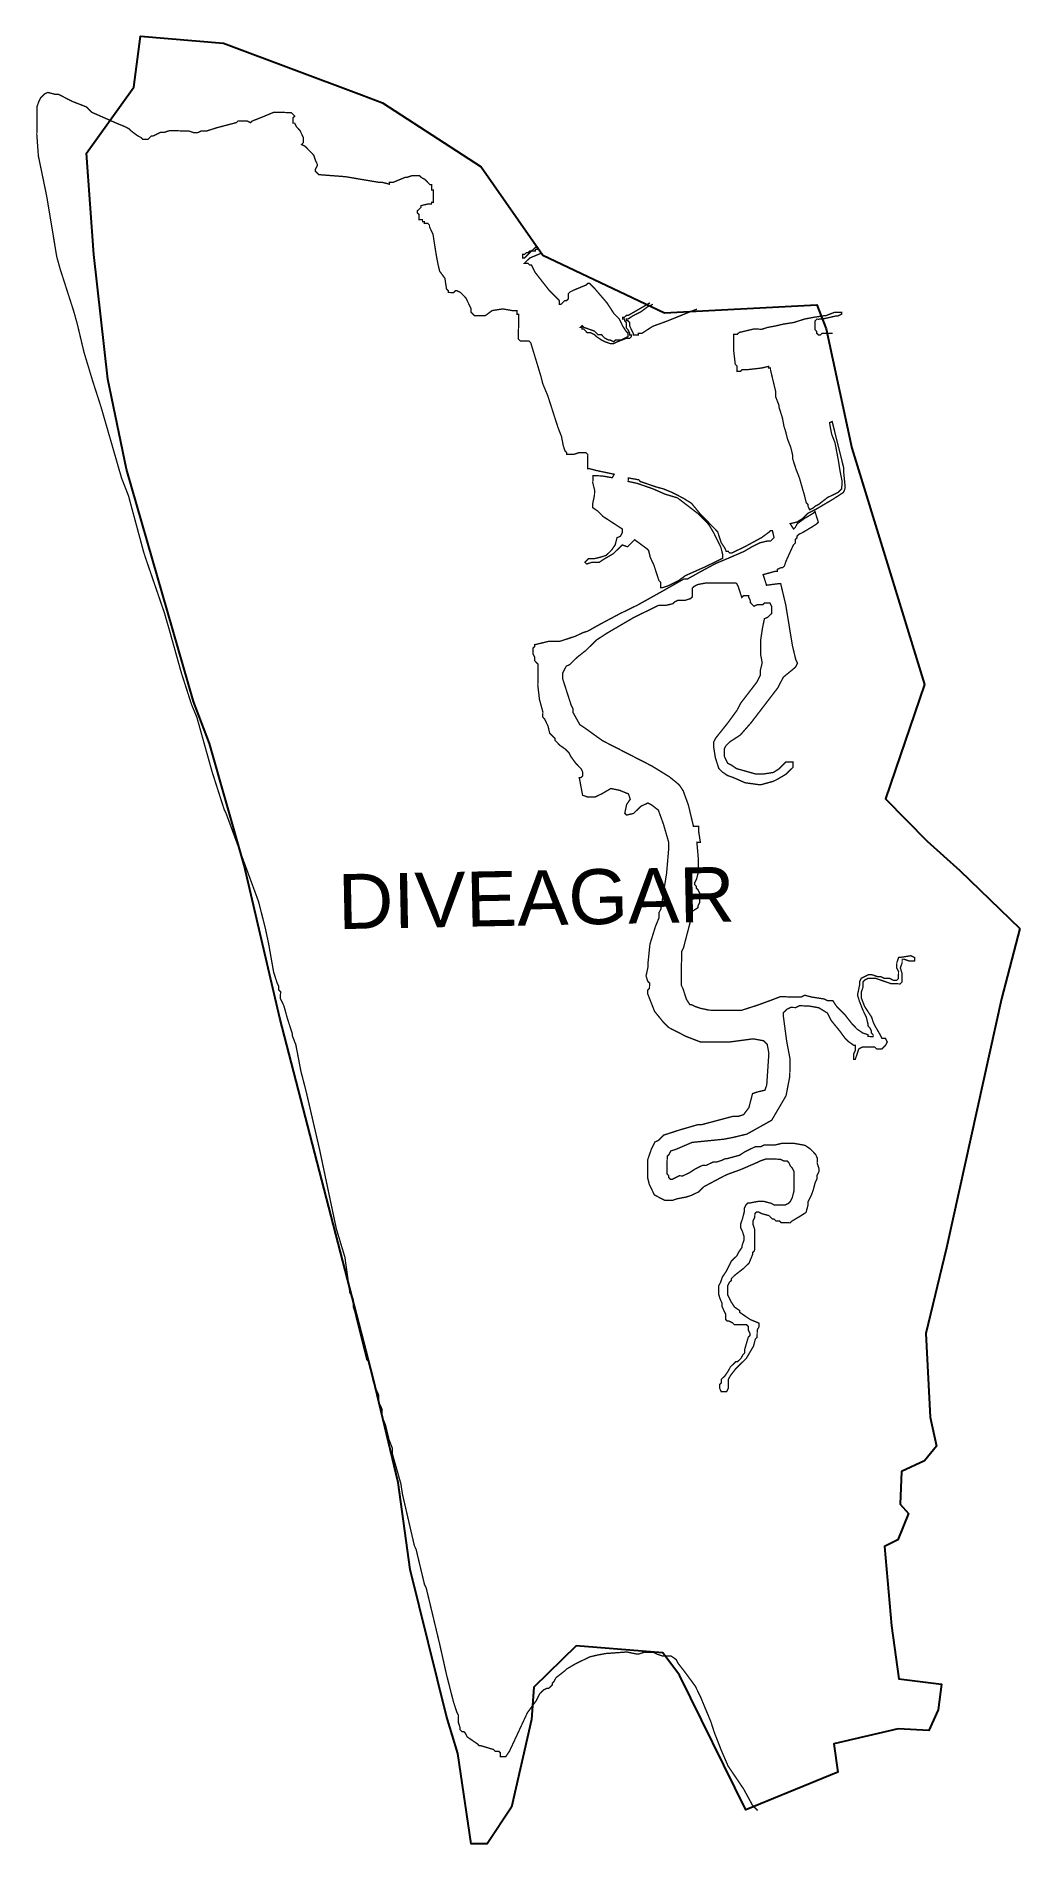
# Model space of a CAD drawing. Header units: metres. Extents: x 286244 to 288477, y 2008822 to 2012924.
import ezdxf

# ---------------------------------------------------------------- set-up
doc = ezdxf.new("R2010")
doc.units = ezdxf.units.M
for name, color, linetype in [('HIGH TIDE LINE', 6, 'Continuous'), ('village', 3, 'Continuous'), ('VILLAGE NAME', 250, 'Continuous')]:
    doc.layers.add(name, color=color, linetype=linetype)
doc.styles.get("Standard").update_dxf_attribs({"font": 'calibri.ttf'})

msp = doc.modelspace()

# ---------------------------------------------------------------- linework, layer by layer
at = {"layer": 'HIGH TIDE LINE', "lineweight": 0}
for points in [[(287881.6, 2008898.2, 3, 3, 0), (287869.7, 2008910.3, 3, 3, 0), (287850, 2008946.6, 3, 3, 0), (287814.5, 2008999, 3, 3, 0), (287798.9, 2009035.2, 3, 3, 0), (287783.2, 2009075.4, 3, 3, 0), (287775.5, 2009099.5, 3, 3, 0), (287763.7, 2009127.7, 3, 3, 0), (287752, 2009155.9, 3, 3, 0), (287740.2, 2009180, 3, 3, 0), (287716.5, 2009212.3, 3, 3, 0), (287700.7, 2009232.5, 3, 3, 0), (287696.8, 2009240.6, 3, 3, 0), (287684.9, 2009248.7, 3, 3, 0), (287676.9, 2009248.8, 3, 3, 0), (287664.8, 2009248.9, 3, 3, 0), (287652.9, 2009253, 3, 3, 0), (287644.9, 2009257.1, 3, 3, 0), (287632.9, 2009257.2, 3, 3, 0), (287624.9, 2009257.3, 3, 3, 0), (287612.8, 2009253.4, 3, 3, 0), (287604.8, 2009253.5, 3, 3, 0), (287584.8, 2009257.7, 3, 3, 0), (287536.7, 2009254.2, 3, 3, 0), (287516.6, 2009250.4, 3, 3, 0), (287500.6, 2009246.6, 3, 3, 0), (287468.4, 2009230.9, 3, 3, 0), (287448.2, 2009219.1, 3, 3, 0), (287444.2, 2009215.1, 3, 3, 0), (287424, 2009199.3, 3, 3, 0), (287419.9, 2009191.3, 3, 3, 0), (287415.9, 2009187.3, 3, 3, 0), (287415.8, 2009183.3, 3, 3, 0), (287407.7, 2009175.4, 3, 3, 0), (287403.7, 2009175.4, 3, 3, 0), (287395.7, 2009171.5, 3, 3, 0), (287387.6, 2009163.6, 3, 3, 0), (287379.4, 2009147.6, 3, 3, 0), (287359.1, 2009119.8, 3, 3, 0), (287318.2, 2009032.1, 3, 3, 0), (287310, 2009020.1, 3, 3, 0), (287306, 2009020.2, 3, 3, 0), (287302, 2009020.2, 3, 3, 0), (287298, 2009020.3, 3, 3, 0), (287298, 2009024.3, 3, 3, 0), (287298.1, 2009028.3, 3, 3, 0), (287294.1, 2009032.3, 3, 3, 0), (287290.1, 2009032.4, 3, 3, 0), (287286.1, 2009032.4, 3, 3, 0), (287282.1, 2009036.5, 3, 3, 0), (287254.2, 2009044.8, 3, 3, 0), (287250.2, 2009044.8, 3, 3, 0), (287246.2, 2009048.8, 3, 3, 0), (287234.3, 2009057, 3, 3, 0), (287222.4, 2009065.1, 3, 3, 0), (287218.4, 2009073.2, 3, 3, 0), (287214.5, 2009077.2, 3, 3, 0), (287210.5, 2009077.2, 3, 3, 0), (287206.5, 2009081.3, 3, 3, 0), (287206.5, 2009085.3, 3, 3, 0), (287202.7, 2009097.4, 3, 3, 0), (287202.8, 2009113.4, 3, 3, 0), (287198.9, 2009121.4, 3, 3, 0), (287191.1, 2009145.5, 3, 3, 0), (287175.7, 2009205.8, 3, 3, 0), (287160.4, 2009274.1, 3, 3, 0), (287141.2, 2009354.4, 3, 3, 0), (287129.6, 2009402.6, 3, 3, 0), (287125.7, 2009410.6, 3, 3, 0), (287106.5, 2009490.9, 3, 3, 0), (287102.6, 2009499, 3, 3, 0), (287075.7, 2009615.5, 3, 3, 0), (287072, 2009639.5, 3, 3, 0), (287052.6, 2009707.8, 3, 3, 0), (287052.8, 2009719.8, 3, 3, 0), (287045, 2009740, 3, 3, 0), (287037.3, 2009772.1, 3, 3, 0), (287029.5, 2009792.2, 3, 3, 0), (287029.6, 2009808.2, 3, 3, 0), (287021.8, 2009824.3, 3, 3, 0), (287021.9, 2009840.3, 3, 3, 0), (287018, 2009848.4, 3, 3, 0), (287010.2, 2009868.5, 3, 3, 0), (287006.4, 2009884.6, 3, 3, 0), (286998.7, 2009916.7, 3, 3, 0), (286994.7, 2009920.7, 3, 3, 0), (286971.6, 2010013.1, 3, 3, 0), (286967.8, 2010029.2, 3, 3, 0), (286963.9, 2010041.2, 3, 3, 0), (286964.1, 2010057.3, 3, 3, 0), (286956.2, 2010073.4, 3, 3, 0), (286945, 2010153.6, 3, 3, 0), (286925.6, 2010217.9, 3, 3, 0), (286910.3, 2010290.2, 3, 3, 0), (286887.4, 2010398.6, 3, 3, 0), (286856.7, 2010531.1, 3, 3, 0), (286845.2, 2010575.3, 3, 3, 0), (286833.7, 2010635.5, 3, 3, 0), (286825.9, 2010655.6, 3, 3, 0), (286826, 2010659.6, 3, 3, 0), (286822.1, 2010671.7, 3, 3, 0), (286814.3, 2010695.8, 3, 3, 0), (286806.6, 2010723.9, 3, 3, 0), (286798.8, 2010740, 3, 3, 0), (286798.8, 2010744, 3, 3, 0), (286798.8, 2010748, 3, 3, 0), (286798.9, 2010752, 3, 3, 0), (286798.9, 2010756, 3, 3, 0), (286795, 2010760.1, 3, 3, 0), (286795, 2010768.1, 3, 3, 0), (286791.1, 2010776.1, 3, 3, 0), (286787.2, 2010788.2, 3, 3, 0), (286783.3, 2010800.3, 3, 3, 0), (286772, 2010864.5, 3, 3, 0), (286764.3, 2010900.6, 3, 3, 0), (286748.9, 2010960.9, 3, 3, 0), (286674.9, 2011161.9, 3, 3, 0), (286670.9, 2011170, 3, 3, 0), (286643.8, 2011254.4, 3, 3, 0), (286609, 2011378.9, 3, 3, 0), (286597.2, 2011407.1, 3, 3, 0), (286573.9, 2011479.4, 3, 3, 0), (286546.9, 2011575.9, 3, 3, 0), (286535.3, 2011616, 3, 3, 0), (286492.5, 2011740.7, 3, 3, 0), (286488.6, 2011752.7, 3, 3, 0), (286453.9, 2011881.3, 3, 3, 0), (286438.2, 2011921.5, 3, 3, 0), (286415, 2012001.9, 3, 3, 0), (286391.8, 2012082.2, 3, 3, 0), (286372.4, 2012142.5, 3, 3, 0), (286353, 2012206.8, 3, 3, 0), (286337.7, 2012271.1, 3, 3, 0), (286329.9, 2012299.2, 3, 3, 0), (286298.9, 2012395.7, 3, 3, 0), (286291.1, 2012423.8, 3, 3, 0), (286268.5, 2012560.2, 3, 3, 0), (286249.4, 2012652.6, 3, 3, 0), (286245.9, 2012700.7, 3, 3, 0), (286246.3, 2012744.7, 3, 3, 0), (286246.5, 2012764.8, 3, 3, 0), (286250.7, 2012776.7, 3, 3, 0), (286254.8, 2012784.7, 3, 3, 0), (286262.8, 2012792.6, 3, 3, 0), (286270.9, 2012796.6, 3, 3, 0), (286286.9, 2012792.4, 3, 3, 0), (286294.9, 2012792.3, 3, 3, 0), (286307.6, 2012785.8, 3, 3, 0), (286326.8, 2012776, 3, 3, 0), (286358.7, 2012763.6, 3, 3, 0), (286362.6, 2012759.6, 3, 3, 0), (286366.6, 2012755.5, 3, 3, 0), (286370.6, 2012751.5, 3, 3, 0), (286398.5, 2012739.2, 3, 3, 0), (286426.4, 2012726.9, 3, 3, 0), (286446.3, 2012718.7, 3, 3, 0), (286454.3, 2012714.6, 3, 3, 0), (286458.3, 2012710.5, 3, 3, 0), (286474.2, 2012698.4, 3, 3, 0), (286482.2, 2012694.3, 3, 3, 0), (286486.1, 2012690.2, 3, 3, 0), (286490.1, 2012690.2, 3, 3, 0), (286498.1, 2012690.1, 3, 3, 0), (286506.2, 2012698, 3, 3, 0), (286510.2, 2012698, 3, 3, 0), (286518.3, 2012701.9, 3, 3, 0), (286526.3, 2012705.8, 3, 3, 0), (286534.3, 2012705.8, 3, 3, 0), (286546.4, 2012709.6, 3, 3, 0), (286570.4, 2012709.4, 3, 3, 0), (286582.4, 2012709.3, 3, 3, 0), (286590.5, 2012709.2, 3, 3, 0), (286602.4, 2012705.1, 3, 3, 0), (286606.4, 2012705, 3, 3, 0), (286610.4, 2012705, 3, 3, 0), (286618.5, 2012708.9, 3, 3, 0), (286622.5, 2012708.9, 3, 3, 0), (286630.5, 2012708.8, 3, 3, 0), (286654.6, 2012716.5, 3, 3, 0), (286698.8, 2012728.1, 3, 3, 0), (286702.8, 2012732.1, 3, 3, 0), (286710.9, 2012732, 3, 3, 0), (286714.9, 2012732, 3, 3, 0), (286722.9, 2012731.9, 3, 3, 0), (286730.8, 2012727.8, 3, 3, 0), (286734.9, 2012731.8, 3, 3, 0), (286755, 2012739.6, 3, 3, 0), (286783.1, 2012751.3, 3, 3, 0), (286787.2, 2012751.3, 3, 3, 0), (286795.2, 2012751.2, 3, 3, 0), (286811.2, 2012751, 3, 3, 0), (286823.2, 2012750.9, 3, 3, 0), (286827.2, 2012746.8, 3, 3, 0), (286831.1, 2012742.8, 3, 3, 0), (286827.1, 2012738.8, 3, 3, 0), (286827, 2012734.8, 3, 3, 0), (286827, 2012726.8, 3, 3, 0), (286831, 2012726.8, 3, 3, 0), (286834.9, 2012718.7, 3, 3, 0), (286842.8, 2012710.6, 3, 3, 0), (286846.7, 2012702.6, 3, 3, 0), (286850.7, 2012694.5, 3, 3, 0), (286850.6, 2012690.5, 3, 3, 0), (286850.6, 2012686.5, 3, 3, 0), (286850.5, 2012682.5, 3, 3, 0), (286846.5, 2012678.5, 3, 3, 0), (286854.5, 2012674.5, 3, 3, 0), (286870.3, 2012658.3, 3, 3, 0), (286874.3, 2012654.2, 3, 3, 0), (286878.2, 2012642.2, 3, 3, 0), (286882.1, 2012634.1, 3, 3, 0), (286882.1, 2012630.1, 3, 3, 0), (286878, 2012622.1, 3, 3, 0), (286877.9, 2012618.1, 3, 3, 0), (286881.9, 2012614.1, 3, 3, 0), (286885.9, 2012610, 3, 3, 0), (286945.9, 2012605.4, 3, 3, 0), (287021.9, 2012592.6, 3, 3, 0), (287029.9, 2012592.5, 3, 3, 0), (287045.9, 2012588.4, 3, 3, 0), (287045.9, 2012592.4, 3, 3, 0), (287049.9, 2012592.3, 3, 3, 0), (287053.9, 2012592.3, 3, 3, 0), (287082.1, 2012604, 3, 3, 0), (287086.1, 2012604, 3, 3, 0), (287098.1, 2012607.9, 3, 3, 0), (287102.1, 2012607.8, 3, 3, 0), (287106.1, 2012607.8, 3, 3, 0), (287114.2, 2012607.7, 3, 3, 0), (287118.1, 2012603.7, 3, 3, 0), (287126.1, 2012599.6, 3, 3, 0), (287130.1, 2012595.5, 3, 3, 0), (287134, 2012591.5, 3, 3, 0), (287138, 2012587.4, 3, 3, 0), (287142, 2012587.4, 3, 3, 0), (287141.9, 2012579.4, 3, 3, 0), (287141.9, 2012575.4, 3, 3, 0), (287145.9, 2012575.3, 3, 3, 0), (287145.8, 2012571.3, 3, 3, 0), (287145.7, 2012559.3, 3, 3, 0), (287145.6, 2012551.3, 3, 3, 0), (287145.6, 2012547.3, 3, 3, 0), (287141.6, 2012547.3, 3, 3, 0), (287141.5, 2012543.3, 3, 3, 0), (287137.5, 2012543.4, 3, 3, 0), (287133.5, 2012543.4, 3, 3, 0), (287117.5, 2012539.6, 3, 3, 0), (287117.4, 2012535.6, 3, 3, 0), (287113.4, 2012531.6, 3, 3, 0), (287109.3, 2012527.6, 3, 3, 0), (287109.3, 2012523.6, 3, 3, 0), (287113.3, 2012519.6, 3, 3, 0), (287113.2, 2012515.6, 3, 3, 0), (287113.1, 2012507.6, 3, 3, 0), (287117.1, 2012507.5, 3, 3, 0), (287121.1, 2012507.5, 3, 3, 0), (287121.1, 2012503.5, 3, 3, 0), (287125.1, 2012503.4, 3, 3, 0), (287125.1, 2012499.4, 3, 3, 0), (287133.1, 2012499.4, 3, 3, 0), (287137, 2012495.3, 3, 3, 0), (287137, 2012491.3, 3, 3, 0), (287140.9, 2012483.3, 3, 3, 0), (287144.9, 2012475.2, 3, 3, 0), (287148.6, 2012451.1, 3, 3, 0), (287152.4, 2012427, 3, 3, 0), (287156.2, 2012407, 3, 3, 0), (287160, 2012390.9, 3, 3, 0), (287171.9, 2012374.8, 3, 3, 0), (287175.6, 2012350.7, 3, 3, 0), (287179.6, 2012346.6, 3, 3, 0), (287179.6, 2012342.6, 3, 3, 0), (287191.6, 2012342.5, 3, 3, 0), (287195.6, 2012346.5, 3, 3, 0), (287199.6, 2012346.4, 3, 3, 0), (287207.6, 2012342.4, 3, 3, 0), (287211.6, 2012338.3, 3, 3, 0), (287219.5, 2012330.2, 3, 3, 0), (287223.4, 2012322.2, 3, 3, 0), (287231.3, 2012306.1, 3, 3, 0), (287231.2, 2012298, 3, 3, 0), (287235.1, 2012294, 3, 3, 0), (287239.1, 2012290, 3, 3, 0), (287263.1, 2012289.7, 3, 3, 0), (287279.3, 2012301.6, 3, 3, 0), (287303.4, 2012305.3, 3, 3, 0), (287327.3, 2012301.1, 3, 3, 0), (287335.4, 2012301, 3, 3, 0), (287335.3, 2012293, 3, 3, 0), (287339.3, 2012292.9, 3, 3, 0), (287338.7, 2012236.9, 3, 3, 0), (287342.7, 2012232.8, 3, 3, 0), (287362.7, 2012232.6, 3, 3, 0), (287366.7, 2012228.6, 3, 3, 0), (287389.9, 2012152.2, 3, 3, 0), (287393.8, 2012136.1, 3, 3, 0), (287405.5, 2012108, 3, 3, 0), (287421, 2012059.7, 3, 3, 0), (287424.9, 2012047.7, 3, 3, 0), (287428.8, 2012035.6, 3, 3, 0), (287436.6, 2012015.5, 3, 3, 0), (287440.4, 2011995.5, 3, 3, 0), (287444.3, 2011983.4, 3, 3, 0), (287448.2, 2011979.3, 3, 3, 0), (287448.2, 2011975.3, 3, 3, 0), (287464.2, 2011975.2, 3, 3, 0), (287476.3, 2011979.1, 3, 3, 0), (287492.3, 2011978.9, 3, 3, 0), (287496.3, 2011974.9, 3, 3, 0), (287495.9, 2011942.8, 3, 3, 0), (287499.9, 2011942.8, 3, 3, 0), (287515.9, 2011938.6, 3, 3, 0), (287555.9, 2011930.2, 3, 3, 0), (287551.8, 2011922.2, 3, 3, 0), (287527.8, 2011926.5, 3, 3, 0), (287507.8, 2011926.7, 3, 3, 0), (287507.6, 2011910.6, 3, 3, 0), (287511.5, 2011894.6, 3, 3, 0), (287511.4, 2011882.6, 3, 3, 0), (287507.1, 2011862.6, 3, 3, 0), (287507.1, 2011854.6, 3, 3, 0), (287519, 2011846.4, 3, 3, 0), (287530.9, 2011834.3, 3, 3, 0), (287574.7, 2011805.8, 3, 3, 0), (287574.6, 2011797.8, 3, 3, 0), (287570.5, 2011789.8, 3, 3, 0), (287562.4, 2011785.9, 3, 3, 0), (287558.3, 2011769.9, 3, 3, 0), (287550.1, 2011758, 3, 3, 0), (287538, 2011746.1, 3, 3, 0), (287525.9, 2011742.2, 3, 3, 0), (287509.9, 2011738.3, 3, 3, 0), (287497.9, 2011738.5, 3, 3, 0), (287489.8, 2011730.5, 3, 3, 0), (287493.7, 2011726.5, 3, 3, 0), (287505.8, 2011730.4, 3, 3, 0), (287521.8, 2011730.2, 3, 3, 0), (287533.9, 2011738.1, 3, 3, 0), (287554.1, 2011749.9, 3, 3, 0), (287574.3, 2011769.7, 3, 3, 0), (287586.3, 2011765.6, 3, 3, 0), (287602.5, 2011781.5, 3, 3, 0), (287630.3, 2011761.2, 3, 3, 0), (287634.2, 2011757.1, 3, 3, 0), (287638.1, 2011741.1, 3, 3, 0), (287645.9, 2011724.9, 3, 3, 0), (287653.7, 2011700.8, 3, 3, 0), (287657.6, 2011688.8, 3, 3, 0), (287661.6, 2011684.7, 3, 3, 0), (287661.4, 2011672.7, 3, 3, 0), (287665.4, 2011672.7, 3, 3, 0), (287677.5, 2011676.6, 3, 3, 0), (287701.6, 2011688.3, 3, 3, 0), (287717.8, 2011700.2, 3, 3, 0), (287762, 2011719.8, 3, 3, 0), (287802.3, 2011739.4, 3, 3, 0), (287802.4, 2011747.4, 3, 3, 0), (287798.5, 2011763.5, 3, 3, 0), (287782.8, 2011795.7, 3, 3, 0), (287771, 2011815.8, 3, 3, 0), (287747.2, 2011840.1, 3, 3, 0), (287715.5, 2011864.5, 3, 3, 0), (287699.6, 2011876.6, 3, 3, 0), (287671.6, 2011884.9, 3, 3, 0), (287643.7, 2011897.2, 3, 3, 0), (287607.8, 2011909.6, 3, 3, 0), (287587.8, 2011913.8, 3, 3, 0), (287587.9, 2011921.8, 3, 3, 0), (287611.8, 2011917.6, 3, 3, 0), (287615.8, 2011913.5, 3, 3, 0), (287651.7, 2011901.2, 3, 3, 0), (287667.7, 2011897, 3, 3, 0), (287687.7, 2011888.8, 3, 3, 0), (287703.6, 2011880.6, 3, 3, 0), (287711.6, 2011876.5, 3, 3, 0), (287731.5, 2011864.3, 3, 3, 0), (287751.3, 2011840.1, 3, 3, 0), (287767.1, 2011823.9, 3, 3, 0), (287783, 2011807.7, 3, 3, 0), (287790.9, 2011799.6, 3, 3, 0), (287798.7, 2011775.5, 3, 3, 0), (287806.6, 2011763.4, 3, 3, 0), (287810.5, 2011755.3, 3, 3, 0), (287814.5, 2011755.3, 3, 3, 0), (287818.4, 2011751.2, 3, 3, 0), (287822.5, 2011751.2, 3, 3, 0), (287854.7, 2011766.9, 3, 3, 0), (287890.9, 2011786.6, 3, 3, 0), (287907, 2011798.4, 3, 3, 0), (287911.1, 2011802.4, 3, 3, 0), (287915.1, 2011802.3, 3, 3, 0), (287918.9, 2011786.3, 3, 3, 0), (287914.9, 2011782.3, 3, 3, 0), (287910.9, 2011778.3, 3, 3, 0), (287902.8, 2011778.4, 3, 3, 0), (287886.8, 2011774.6, 3, 3, 0), (287870.7, 2011766.7, 3, 3, 0), (287850.5, 2011754.9, 3, 3, 0), (287814.3, 2011739.3, 3, 3, 0), (287786.2, 2011727.5, 3, 3, 0), (287749.9, 2011707.9, 3, 3, 0), (287721.7, 2011692.1, 3, 3, 0), (287713.7, 2011692.2, 3, 3, 0), (287665.4, 2011664.7, 3, 3, 0), (287609, 2011633.2, 3, 3, 0), (287568.7, 2011613.6, 3, 3, 0), (287524.4, 2011590, 3, 3, 0), (287496.2, 2011574.2, 3, 3, 0), (287484.1, 2011570.3, 3, 3, 0), (287468, 2011562.5, 3, 3, 0), (287431.9, 2011550.8, 3, 3, 0), (287407.8, 2011551.1, 3, 3, 0), (287391.8, 2011547.2, 3, 3, 0), (287375.7, 2011543.4, 3, 3, 0), (287375.7, 2011539.4, 3, 3, 0), (287371.6, 2011535.4, 3, 3, 0), (287371.5, 2011523.4, 3, 3, 0), (287375.4, 2011515.4, 3, 3, 0), (287375.4, 2011507.4, 3, 3, 0), (287379.3, 2011503.3, 3, 3, 0), (287383.3, 2011499.3, 3, 3, 0), (287382.8, 2011451.2, 3, 3, 0), (287386.5, 2011419.1, 3, 3, 0), (287394.2, 2011391, 3, 3, 0), (287394.1, 2011379, 3, 3, 0), (287398, 2011374.9, 3, 3, 0), (287405.9, 2011358.8, 3, 3, 0), (287409.7, 2011342.7, 3, 3, 0), (287421.6, 2011330.6, 3, 3, 0), (287421.6, 2011326.6, 3, 3, 0), (287425.5, 2011322.6, 3, 3, 0), (287429.5, 2011318.5, 3, 3, 0), (287433.5, 2011314.5, 3, 3, 0), (287445.4, 2011306.3, 3, 3, 0), (287453.3, 2011298.2, 3, 3, 0), (287457.3, 2011290.2, 3, 3, 0), (287469.1, 2011274, 3, 3, 0), (287481, 2011261.9, 3, 3, 0), (287484.9, 2011253.8, 3, 3, 0), (287484.9, 2011245.8, 3, 3, 0), (287480.8, 2011241.9, 3, 3, 0), (287476.8, 2011241.9, 3, 3, 0), (287484.4, 2011201.8, 3, 3, 0), (287496.4, 2011197.6, 3, 3, 0), (287512.4, 2011197.5, 3, 3, 0), (287528.5, 2011205.3, 3, 3, 0), (287548.6, 2011217.1, 3, 3, 0), (287568.6, 2011212.9, 3, 3, 0), (287588.6, 2011204.7, 3, 3, 0), (287592.5, 2011192.7, 3, 3, 0), (287584.3, 2011180.7, 3, 3, 0), (287580.1, 2011160.7, 3, 3, 0), (287584.1, 2011156.7, 3, 3, 0), (287600.1, 2011160.5, 3, 3, 0), (287616.3, 2011176.4, 3, 3, 0), (287632.4, 2011184.2, 3, 3, 0), (287640.4, 2011180.2, 3, 3, 0), (287656.3, 2011168, 3, 3, 0), (287668, 2011135.8, 3, 3, 0), (287679.6, 2011095.6, 3, 3, 0), (287679.4, 2011075.6, 3, 3, 0), (287674.9, 2011023.6, 3, 3, 0), (287662, 2010943.6, 3, 3, 0), (287657.9, 2010935.6, 3, 3, 0), (287657.8, 2010923.6, 3, 3, 0), (287649.6, 2010903.6, 3, 3, 0), (287637.2, 2010863.7, 3, 3, 0), (287632.7, 2010819.7, 3, 3, 0), (287632.7, 2010811.7, 3, 3, 0), (287628.4, 2010791.7, 3, 3, 0), (287632.3, 2010779.6, 3, 3, 0), (287636.3, 2010775.6, 3, 3, 0), (287636.2, 2010763.5, 3, 3, 0), (287632.1, 2010759.6, 3, 3, 0), (287632, 2010751.6, 3, 3, 0), (287647.7, 2010711.4, 3, 3, 0), (287667.4, 2010687.1, 3, 3, 0), (287679.3, 2010675, 3, 3, 0), (287719.2, 2010654.5, 3, 3, 0), (287751.1, 2010642.2, 3, 3, 0), (287815.2, 2010641.5, 3, 3, 0), (287871.3, 2010649, 3, 3, 0), (287895.3, 2010644.7, 3, 3, 0), (287903.3, 2010636.6, 3, 3, 0), (287907.1, 2010616.6, 3, 3, 0), (287902.3, 2010544.5, 3, 3, 0), (287898.2, 2010532.5, 3, 3, 0), (287882.1, 2010528.7, 3, 3, 0), (287870.1, 2010524.8, 3, 3, 0), (287861.7, 2010492.8, 3, 3, 0), (287849.6, 2010476.9, 3, 3, 0), (287837.5, 2010473.1, 3, 3, 0), (287825.5, 2010473.2, 3, 3, 0), (287753.2, 2010453.9, 3, 3, 0), (287745.2, 2010454, 3, 3, 0), (287705, 2010442.4, 3, 3, 0), (287680.9, 2010434.6, 3, 3, 0), (287668.8, 2010430.7, 3, 3, 0), (287656.7, 2010418.8, 3, 3, 0), (287648.6, 2010414.9, 3, 3, 0), (287644.6, 2010406.9, 3, 3, 0), (287640.5, 2010398.9, 3, 3, 0), (287632.2, 2010375, 3, 3, 0), (287631.8, 2010334.9, 3, 3, 0), (287635.7, 2010318.9, 3, 3, 0), (287643.5, 2010302.8, 3, 3, 0), (287647.4, 2010294.7, 3, 3, 0), (287671.3, 2010282.4, 3, 3, 0), (287687.4, 2010282.3, 3, 3, 0), (287699.4, 2010286.2, 3, 3, 0), (287719.5, 2010290, 3, 3, 0), (287731.5, 2010293.9, 3, 3, 0), (287739.6, 2010297.8, 3, 3, 0), (287747.6, 2010301.7, 3, 3, 0), (287759.8, 2010313.6, 3, 3, 0), (287804.1, 2010337.2, 3, 3, 0), (287812.1, 2010341.1, 3, 3, 0), (287844.3, 2010352.8, 3, 3, 0), (287880.5, 2010368.5, 3, 3, 0), (287888.6, 2010372.4, 3, 3, 0), (287900.6, 2010376.3, 3, 3, 0), (287932.6, 2010375.9, 3, 3, 0), (287940.6, 2010371.9, 3, 3, 0), (287948.6, 2010371.8, 3, 3, 0), (287952.6, 2010367.7, 3, 3, 0), (287956.5, 2010359.7, 3, 3, 0), (287960.5, 2010355.6, 3, 3, 0), (287964.4, 2010347.6, 3, 3, 0), (287964, 2010303.5, 3, 3, 0), (287959.8, 2010287.5, 3, 3, 0), (287955.7, 2010279.6, 3, 3, 0), (287951.7, 2010275.6, 3, 3, 0), (287943.6, 2010271.7, 3, 3, 0), (287919.6, 2010271.9, 3, 3, 0), (287911.6, 2010276, 3, 3, 0), (287895.6, 2010280.2, 3, 3, 0), (287883.6, 2010280.3, 3, 3, 0), (287863.5, 2010276.5, 3, 3, 0), (287859.5, 2010276.5, 3, 3, 0), (287855.5, 2010272.6, 3, 3, 0), (287851.4, 2010264.6, 3, 3, 0), (287851.3, 2010256.6, 3, 3, 0), (287847.2, 2010240.6, 3, 3, 0), (287843, 2010228.6, 3, 3, 0), (287842.9, 2010220.6, 3, 3, 0), (287846.9, 2010212.6, 3, 3, 0), (287850.8, 2010200.5, 3, 3, 0), (287850.7, 2010192.5, 3, 3, 0), (287846.5, 2010180.5, 3, 3, 0), (287846.5, 2010176.5, 3, 3, 0), (287838.4, 2010164.6, 3, 3, 0), (287834.3, 2010156.6, 3, 3, 0), (287826.2, 2010148.7, 3, 3, 0), (287822.1, 2010144.7, 3, 3, 0), (287809.9, 2010120.8, 3, 3, 0), (287801.8, 2010108.9, 3, 3, 0), (287797.6, 2010096.9, 3, 3, 0), (287793.5, 2010088.9, 3, 3, 0), (287793.3, 2010068.9, 3, 3, 0), (287797.2, 2010056.8, 3, 3, 0), (287801.1, 2010048.8, 3, 3, 0), (287801.1, 2010040.8, 3, 3, 0), (287805, 2010032.7, 3, 3, 0), (287808.9, 2010024.6, 3, 3, 0), (287808.8, 2010012.6, 3, 3, 0), (287812.8, 2010008.6, 3, 3, 0), (287816.8, 2010008.5, 3, 3, 0), (287824.7, 2010004.5, 3, 3, 0), (287828.7, 2010000.4, 3, 3, 0), (287856.7, 2010000.1, 3, 3, 0), (287860.7, 2009996.1, 3, 3, 0), (287860.6, 2009988.1, 3, 3, 0), (287864.5, 2009980, 3, 3, 0), (287864.5, 2009976, 3, 3, 0), (287860.4, 2009972, 3, 3, 0), (287852.2, 2009944.1, 3, 3, 0), (287852.1, 2009936.1, 3, 3, 0), (287848, 2009932.1, 3, 3, 0), (287843.9, 2009924.1, 3, 3, 0), (287839.9, 2009920.2, 3, 3, 0), (287835.8, 2009916.2, 3, 3, 0), (287831.8, 2009916.2, 3, 3, 0), (287819.7, 2009904.4, 3, 3, 0), (287815.6, 2009896.4, 3, 3, 0), (287807.5, 2009884.4, 3, 3, 0), (287799.4, 2009876.5, 3, 3, 0), (287799.3, 2009868.5, 3, 3, 0), (287795.3, 2009864.5, 3, 3, 0), (287795.2, 2009856.5, 3, 3, 0), (287799.1, 2009848.5, 3, 3, 0), (287811.1, 2009848.4, 3, 3, 0), (287815.2, 2009856.3, 3, 3, 0), (287815.4, 2009876.4, 3, 3, 0), (287819.5, 2009884.3, 3, 3, 0), (287831.7, 2009900.2, 3, 3, 0), (287839.8, 2009908.2, 3, 3, 0), (287847.9, 2009916.1, 3, 3, 0), (287856, 2009924, 3, 3, 0), (287872.3, 2009951.9, 3, 3, 0), (287876.4, 2009967.9, 3, 3, 0), (287880.5, 2009971.8, 3, 3, 0), (287880.6, 2009987.9, 3, 3, 0), (287884.7, 2009995.8, 3, 3, 0), (287884.8, 2010003.8, 3, 3, 0), (287864.9, 2010012.1, 3, 3, 0), (287841, 2010028.3, 3, 3, 0), (287841, 2010032.3, 3, 3, 0), (287829.1, 2010040.5, 3, 3, 0), (287821.2, 2010052.6, 3, 3, 0), (287813.4, 2010068.7, 3, 3, 0), (287813.6, 2010088.7, 3, 3, 0), (287817.7, 2010096.7, 3, 3, 0), (287821.7, 2010100.6, 3, 3, 0), (287821.7, 2010104.6, 3, 3, 0), (287825.8, 2010108.6, 3, 3, 0), (287829.8, 2010112.6, 3, 3, 0), (287850, 2010128.4, 3, 3, 0), (287858.1, 2010136.3, 3, 3, 0), (287862.2, 2010140.3, 3, 3, 0), (287870.4, 2010160.2, 3, 3, 0), (287870.4, 2010164.2, 3, 3, 0), (287874.5, 2010168.2, 3, 3, 0), (287874.9, 2010216.3, 3, 3, 0), (287871.1, 2010228.3, 3, 3, 0), (287871.1, 2010236.3, 3, 3, 0), (287875.2, 2010244.3, 3, 3, 0), (287875.3, 2010252.3, 3, 3, 0), (287879.4, 2010256.3, 3, 3, 0), (287883.4, 2010256.3, 3, 3, 0), (287891.3, 2010252.2, 3, 3, 0), (287907.3, 2010248, 3, 3, 0), (287915.2, 2010239.9, 3, 3, 0), (287919.2, 2010239.9, 3, 3, 0), (287923.2, 2010235.8, 3, 3, 0), (287931.2, 2010235.7, 3, 3, 0), (287935.2, 2010231.7, 3, 3, 0), (287955.2, 2010231.5, 3, 3, 0), (287959.3, 2010235.4, 3, 3, 0), (287979.4, 2010247.3, 3, 3, 0), (287991.5, 2010255.2, 3, 3, 0), (287995.7, 2010271.1, 3, 3, 0), (287995.8, 2010279.1, 3, 3, 0), (288003.9, 2010295.1, 3, 3, 0), (288008.1, 2010307.1, 3, 3, 0), (288012.2, 2010323, 3, 3, 0), (288016.3, 2010331, 3, 3, 0), (288016.4, 2010339, 3, 3, 0), (288020.5, 2010347, 3, 3, 0), (288020.6, 2010355, 3, 3, 0), (288016.7, 2010367.1, 3, 3, 0), (288016.8, 2010379.1, 3, 3, 0), (288012.9, 2010387.1, 3, 3, 0), (288008.9, 2010391.2, 3, 3, 0), (288001, 2010399.3, 3, 3, 0), (287989, 2010407.4, 3, 3, 0), (287965.1, 2010411.7, 3, 3, 0), (287937, 2010412, 3, 3, 0), (287921, 2010408.1, 3, 3, 0), (287896.9, 2010408.4, 3, 3, 0), (287888.9, 2010404.4, 3, 3, 0), (287876.9, 2010404.5, 3, 3, 0), (287852.7, 2010392.8, 3, 3, 0), (287840.6, 2010384.9, 3, 3, 0), (287812.5, 2010377.2, 3, 3, 0), (287808.5, 2010377.2, 3, 3, 0), (287800.4, 2010373.3, 3, 3, 0), (287788.4, 2010369.4, 3, 3, 0), (287780.4, 2010369.5, 3, 3, 0), (287764.3, 2010361.6, 3, 3, 0), (287756.3, 2010361.7, 3, 3, 0), (287740.2, 2010353.9, 3, 3, 0), (287728.1, 2010346, 3, 3, 0), (287720, 2010342, 3, 3, 0), (287712, 2010338.1, 3, 3, 0), (287703.9, 2010338.2, 3, 3, 0), (287687.8, 2010330.4, 3, 3, 0), (287683.8, 2010330.4, 3, 3, 0), (287679.9, 2010334.4, 3, 3, 0), (287679.9, 2010338.4, 3, 3, 0), (287676, 2010342.5, 3, 3, 0), (287676.4, 2010382.5, 3, 3, 0), (287680.4, 2010386.5, 3, 3, 0), (287684.5, 2010394.5, 3, 3, 0), (287696.5, 2010398.4, 3, 3, 0), (287732.8, 2010414, 3, 3, 0), (287804.9, 2010421.3, 3, 3, 0), (287825, 2010425.1, 3, 3, 0), (287857.1, 2010432.8, 3, 3, 0), (287885.3, 2010448.5, 3, 3, 0), (287913.5, 2010464.3, 3, 3, 0), (287929.8, 2010492.1, 3, 3, 0), (287946.1, 2010520, 3, 3, 0), (287954.6, 2010564, 3, 3, 0), (287955, 2010604.1, 3, 3, 0), (287947.4, 2010644.2, 3, 3, 0), (287940, 2010700.4, 3, 3, 0), (287940, 2010708.4, 3, 3, 0), (287944.1, 2010712.3, 3, 3, 0), (287948.1, 2010716.3, 3, 3, 0), (287956.2, 2010720.2, 3, 3, 0), (287968.2, 2010720.1, 3, 3, 0), (287976.2, 2010724, 3, 3, 0), (287996.3, 2010723.8, 3, 3, 0), (288020.3, 2010719.6, 3, 3, 0), (288040.2, 2010707.4, 3, 3, 0), (288048, 2010691.3, 3, 3, 0), (288067.8, 2010667, 3, 3, 0), (288079.6, 2010650.9, 3, 3, 0), (288087.6, 2010642.8, 3, 3, 0), (288099.5, 2010634.6, 3, 3, 0), (288103.5, 2010634.6, 3, 3, 0), (288103.4, 2010622.6, 3, 3, 0), (288099.3, 2010614.6, 3, 3, 0), (288099.2, 2010602.6, 3, 3, 0), (288103.2, 2010602.6, 3, 3, 0), (288111.4, 2010626.5, 3, 3, 0), (288119.5, 2010630.4, 3, 3, 0), (288147.5, 2010630.2, 3, 3, 0), (288151.5, 2010626.1, 3, 3, 0), (288163.5, 2010626, 3, 3, 0), (288171.6, 2010633.9, 3, 3, 0), (288175.7, 2010641.9, 3, 3, 0), (288171.8, 2010649.9, 3, 3, 0), (288163.8, 2010650, 3, 3, 0), (288159.8, 2010658.1, 3, 3, 0), (288148, 2010678.2, 3, 3, 0), (288144.1, 2010686.3, 3, 3, 0), (288140.2, 2010698.3, 3, 3, 0), (288124.4, 2010722.5, 3, 3, 0), (288116.6, 2010742.6, 3, 3, 0), (288116.7, 2010754.7, 3, 3, 0), (288120.9, 2010766.6, 3, 3, 0), (288121, 2010778.7, 3, 3, 0), (288125, 2010782.6, 3, 3, 0), (288133.1, 2010786.5, 3, 3, 0), (288149.1, 2010786.4, 3, 3, 0), (288185, 2010774, 3, 3, 0), (288205.1, 2010773.8, 3, 3, 0), (288209.1, 2010777.8, 3, 3, 0), (288209.3, 2010797.8, 3, 3, 0), (288205.4, 2010809.8, 3, 3, 0), (288209.6, 2010821.8, 3, 3, 0), (288209.6, 2010829.8, 3, 3, 0), (288213.6, 2010829.8, 3, 3, 0), (288225.6, 2010825.7, 3, 3, 0), (288237.6, 2010825.5, 3, 3, 0), (288237.7, 2010833.6, 3, 3, 0), (288229.7, 2010837.6, 3, 3, 0), (288205.7, 2010833.9, 3, 3, 0), (288201.7, 2010833.9, 3, 3, 0), (288197.5, 2010821.9, 3, 3, 0), (288197.4, 2010809.9, 3, 3, 0), (288201.3, 2010801.9, 3, 3, 0), (288201.2, 2010785.9, 3, 3, 0), (288197.1, 2010781.9, 3, 3, 0), (288189.1, 2010782, 3, 3, 0), (288181.2, 2010786.1, 3, 3, 0), (288169.1, 2010786.2, 3, 3, 0), (288161.2, 2010790.3, 3, 3, 0), (288153.2, 2010790.3, 3, 3, 0), (288141.2, 2010794.5, 3, 3, 0), (288133.2, 2010794.6, 3, 3, 0), (288117.1, 2010786.7, 3, 3, 0), (288113, 2010778.7, 3, 3, 0), (288112.9, 2010770.7, 3, 3, 0), (288108.7, 2010750.7, 3, 3, 0), (288108.7, 2010746.7, 3, 3, 0), (288112.5, 2010734.7, 3, 3, 0), (288120.3, 2010714.6, 3, 3, 0), (288128.2, 2010698.5, 3, 3, 0), (288132, 2010682.4, 3, 3, 0), (288132, 2010678.4, 3, 3, 0), (288136, 2010674.3, 3, 3, 0), (288139.9, 2010666.3, 3, 3, 0), (288139.8, 2010662.3, 3, 3, 0), (288143.8, 2010658.2, 3, 3, 0), (288143.8, 2010654.2, 3, 3, 0), (288131.8, 2010654.4, 3, 3, 0), (288131.8, 2010658.4, 3, 3, 0), (288119.8, 2010662.5, 3, 3, 0), (288107.9, 2010670.6, 3, 3, 0), (288096, 2010682.8, 3, 3, 0), (288080.2, 2010703, 3, 3, 0), (288060.4, 2010723.2, 3, 3, 0), (288052.5, 2010735.3, 3, 3, 0), (288040.4, 2010735.4, 3, 3, 0), (288032.5, 2010739.5, 3, 3, 0), (288004.5, 2010743.8, 3, 3, 0), (287988.5, 2010748, 3, 3, 0), (287980.5, 2010744, 3, 3, 0), (287932.4, 2010744.5, 3, 3, 0), (287912.3, 2010736.7, 3, 3, 0), (287880.1, 2010725, 3, 3, 0), (287843.9, 2010713.4, 3, 3, 0), (287771.9, 2010714.1, 3, 3, 0), (287751.9, 2010718.3, 3, 3, 0), (287739.9, 2010722.4, 3, 3, 0), (287731.9, 2010726.5, 3, 3, 0), (287727.9, 2010726.6, 3, 3, 0), (287720, 2010738.7, 3, 3, 0), (287716.1, 2010750.7, 3, 3, 0), (287712.3, 2010762.8, 3, 3, 0), (287708.3, 2010770.8, 3, 3, 0), (287709.1, 2010846.9, 3, 3, 0), (287713.2, 2010854.9, 3, 3, 0), (287729.9, 2010918.8, 3, 3, 0), (287734.1, 2010938.8, 3, 3, 0), (287746.2, 2010946.7, 3, 3, 0), (287746.2, 2010950.7, 3, 3, 0), (287750.3, 2010958.7, 3, 3, 0), (287750.5, 2010978.7, 3, 3, 0), (287746.6, 2010986.8, 3, 3, 0), (287742.6, 2010990.8, 3, 3, 0), (287742.7, 2010994.8, 3, 3, 0), (287738.7, 2010998.9, 3, 3, 0), (287738.7, 2011002.9, 3, 3, 0), (287742.8, 2011010.9, 3, 3, 0), (287747, 2011026.8, 3, 3, 0), (287747.3, 2011054.9, 3, 3, 0), (287743.7, 2011095, 3, 3, 0), (287751.7, 2011094.9, 3, 3, 0), (287747.9, 2011119, 3, 3, 0), (287748.1, 2011131, 3, 3, 0), (287736, 2011131.1, 3, 3, 0), (287724.5, 2011179.3, 3, 3, 0), (287712.8, 2011211.5, 3, 3, 0), (287704.9, 2011223.6, 3, 3, 0), (287701, 2011227.6, 3, 3, 0), (287681.1, 2011243.8, 3, 3, 0), (287641.3, 2011268.3, 3, 3, 0), (287593.5, 2011292.8, 3, 3, 0), (287529.7, 2011325.5, 3, 3, 0), (287490, 2011354, 3, 3, 0), (287478, 2011362.1, 3, 3, 0), (287462.3, 2011390.3, 3, 3, 0), (287462.4, 2011398.3, 3, 3, 0), (287458.4, 2011406.4, 3, 3, 0), (287439, 2011466.6, 3, 3, 0), (287439.2, 2011478.7, 3, 3, 0), (287443.2, 2011486.6, 3, 3, 0), (287447.3, 2011494.6, 3, 3, 0), (287455.4, 2011498.5, 3, 3, 0), (287459.4, 2011502.5, 3, 3, 0), (287467.5, 2011510.4, 3, 3, 0), (287471.6, 2011514.4, 3, 3, 0), (287491.7, 2011530.2, 3, 3, 0), (287516, 2011554, 3, 3, 0), (287540.2, 2011569.8, 3, 3, 0), (287600.7, 2011605.2, 3, 3, 0), (287657, 2011632.7, 3, 3, 0), (287673, 2011632.5, 3, 3, 0), (287689.1, 2011636.4, 3, 3, 0), (287693.1, 2011640.3, 3, 3, 0), (287701.2, 2011644.3, 3, 3, 0), (287717.2, 2011644.1, 3, 3, 0), (287729.3, 2011648, 3, 3, 0), (287733.3, 2011651.9, 3, 3, 0), (287733.5, 2011672, 3, 3, 0), (287737.6, 2011675.9, 3, 3, 0), (287745.6, 2011679.9, 3, 3, 0), (287765.7, 2011683.7, 3, 3, 0), (287833.8, 2011683, 3, 3, 0), (287837.7, 2011674.9, 3, 3, 0), (287845.5, 2011650.8, 3, 3, 0), (287849.5, 2011654.8, 3, 3, 0), (287861.5, 2011654.6, 3, 3, 0), (287861.5, 2011650.6, 3, 3, 0), (287865.4, 2011642.6, 3, 3, 0), (287865.4, 2011638.6, 3, 3, 0), (287873.3, 2011630.5, 3, 3, 0), (287881.3, 2011634.4, 3, 3, 0), (287893.4, 2011634.3, 3, 3, 0), (287897.4, 2011638.3, 3, 3, 0), (287909.4, 2011638.1, 3, 3, 0), (287913.3, 2011630.1, 3, 3, 0), (287913.2, 2011614.1, 3, 3, 0), (287909.1, 2011610.1, 3, 3, 0), (287905.1, 2011606.1, 3, 3, 0), (287897, 2011602.2, 3, 3, 0), (287892.8, 2011582.2, 3, 3, 0), (287888.5, 2011554.2, 3, 3, 0), (287888.2, 2011522.2, 3, 3, 0), (287892, 2011502.1, 3, 3, 0), (287887.9, 2011486.1, 3, 3, 0), (287887.7, 2011474.1, 3, 3, 0), (287879.6, 2011458.2, 3, 3, 0), (287843, 2011410.5, 3, 3, 0), (287834.8, 2011394.5, 3, 3, 0), (287814.5, 2011366.7, 3, 3, 0), (287786.1, 2011330.9, 3, 3, 0), (287782, 2011322.9, 3, 3, 0), (287781.9, 2011310.9, 3, 3, 0), (287785.7, 2011286.8, 3, 3, 0), (287789.6, 2011274.8, 3, 3, 0), (287793.5, 2011262.7, 3, 3, 0), (287801.4, 2011254.6, 3, 3, 0), (287813.3, 2011246.5, 3, 3, 0), (287825.3, 2011242.4, 3, 3, 0), (287853.2, 2011230.1, 3, 3, 0), (287885.2, 2011225.7, 3, 3, 0), (287889.2, 2011225.7, 3, 3, 0), (287917.3, 2011233.4, 3, 3, 0), (287925.4, 2011237.4, 3, 3, 0), (287945.5, 2011249.2, 3, 3, 0), (287961.7, 2011265, 3, 3, 0), (287961.8, 2011277, 3, 3, 0), (287945.8, 2011277.2, 3, 3, 0), (287929.6, 2011261.3, 3, 3, 0), (287917.5, 2011253.5, 3, 3, 0), (287893.5, 2011249.7, 3, 3, 0), (287877.4, 2011249.9, 3, 3, 0), (287833.5, 2011262.3, 3, 3, 0), (287821.6, 2011270.5, 3, 3, 0), (287813.6, 2011274.5, 3, 3, 0), (287809.7, 2011282.6, 3, 3, 0), (287805.8, 2011290.6, 3, 3, 0), (287805.9, 2011306.7, 3, 3, 0), (287810, 2011314.6, 3, 3, 0), (287818.1, 2011322.6, 3, 3, 0), (287830.2, 2011330.5, 3, 3, 0), (287842.3, 2011338.4, 3, 3, 0), (287866.6, 2011366.1, 3, 3, 0), (287927.5, 2011445.7, 3, 3, 0), (287935.7, 2011461.6, 3, 3, 0), (287939.8, 2011469.6, 3, 3, 0), (287964, 2011489.4, 3, 3, 0), (287968, 2011493.3, 3, 3, 0), (287972.1, 2011501.3, 3, 3, 0), (287968.2, 2011509.3, 3, 3, 0), (287960.5, 2011541.5, 3, 3, 0), (287945.4, 2011633.8, 3, 3, 0), (287933.9, 2011682, 3, 3, 0), (287929.9, 2011682, 3, 3, 0), (287901.8, 2011678.3, 3, 3, 0), (287894.1, 2011702.4, 3, 3, 0), (287922.2, 2011710.1, 3, 3, 0), (287926.2, 2011710.1, 3, 3, 0), (287926.2, 2011714.1, 3, 3, 0), (287934.3, 2011718, 3, 3, 0), (287938.3, 2011718, 3, 3, 0), (287942.3, 2011721.9, 3, 3, 0), (287946.4, 2011733.9, 3, 3, 0), (287962.8, 2011769.8, 3, 3, 0), (287966.9, 2011773.8, 3, 3, 0), (287967, 2011781.8, 3, 3, 0), (287971, 2011785.7, 3, 3, 0), (287971.1, 2011789.7, 3, 3, 0), (287975.1, 2011793.7, 3, 3, 0), (287983.1, 2011797.6, 3, 3, 0), (288003.3, 2011809.5, 3, 3, 0), (288015.4, 2011817.3, 3, 3, 0), (288019.4, 2011821.3, 3, 3, 0), (288011.7, 2011845.4, 3, 3, 0), (288007.6, 2011841.5, 3, 3, 0), (287987.5, 2011829.6, 3, 3, 0), (287971.3, 2011817.8, 3, 3, 0), (287967.2, 2011809.8, 3, 3, 0), (287963.2, 2011805.9, 3, 3, 0), (287955.3, 2011818, 3, 3, 0), (287971.4, 2011821.8, 3, 3, 0), (287983.5, 2011829.7, 3, 3, 0), (287995.6, 2011841.6, 3, 3, 0), (288011.7, 2011849.4, 3, 3, 0), (288052, 2011873.1, 3, 3, 0), (288076.2, 2011888.8, 3, 3, 0), (288078.7, 2011894, 3, 3, 0), (288080.3, 2011900.8, 3, 3, 0), (288076.7, 2011936.9, 3, 3, 0), (288076.8, 2011944.9, 3, 3, 0), (288050.8, 2012049.7, 3, 3, 0), (288044.9, 2012047.2, 3, 3, 0), (288045.7, 2012041.4, 3, 3, 0), (288049.5, 2012021.3, 3, 3, 0), (288057.3, 2012001.2, 3, 3, 0), (288061.1, 2011981.1, 3, 3, 0), (288064.9, 2011961.1, 3, 3, 0), (288068.7, 2011937, 3, 3, 0), (288073.5, 2011913.2, 3, 3, 0), (288073.1, 2011906.3, 3, 3, 0), (288072.3, 2011900.9, 3, 3, 0), (288072.3, 2011896.9, 3, 3, 0), (288068.2, 2011892.9, 3, 3, 0), (288064.2, 2011889, 3, 3, 0), (288040, 2011877.2, 3, 3, 0), (288019.8, 2011861.4, 3, 3, 0), (288011.8, 2011857.4, 3, 3, 0), (288007.7, 2011853.5, 3, 3, 0), (287999.7, 2011849.6, 3, 3, 0), (287995.8, 2011857.6, 3, 3, 0), (287995.8, 2011861.6, 3, 3, 0), (287991.9, 2011865.7, 3, 3, 0), (287988, 2011881.7, 3, 3, 0), (287976.4, 2011921.9, 3, 3, 0), (287968.6, 2011942, 3, 3, 0), (287960.8, 2011966.1, 3, 3, 0), (287960.9, 2011974.1, 3, 3, 0), (287957.1, 2011990.2, 3, 3, 0), (287949.3, 2012010.3, 3, 3, 0), (287945.4, 2012026.4, 3, 3, 0), (287941.5, 2012038.4, 3, 3, 0), (287937.7, 2012058.5, 3, 3, 0), (287930, 2012082.6, 3, 3, 0), (287930, 2012086.6, 3, 3, 0), (287922.2, 2012106.7, 3, 3, 0), (287922.3, 2012118.8, 3, 3, 0), (287918.5, 2012134.8, 3, 3, 0), (287910.8, 2012166.9, 3, 3, 0), (287910.8, 2012171, 3, 3, 0), (287906.8, 2012171, 3, 3, 0), (287906.9, 2012175, 3, 3, 0), (287890.8, 2012171.2, 3, 3, 0), (287858.7, 2012167.5, 3, 3, 0), (287846.7, 2012167.6, 3, 3, 0), (287842.7, 2012163.6, 3, 3, 0), (287834.7, 2012163.7, 3, 3, 0), (287834.8, 2012175.7, 3, 3, 0), (287830.8, 2012179.8, 3, 3, 0), (287827.1, 2012211.9, 3, 3, 0), (287827.5, 2012247.9, 3, 3, 0), (287835.5, 2012247.8, 3, 3, 0), (287839.6, 2012251.8, 3, 3, 0), (287871.7, 2012259.5, 3, 3, 0), (287891.7, 2012259.3, 3, 3, 0), (287903.8, 2012263.2, 3, 3, 0), (287923.8, 2012267, 3, 3, 0), (287939.9, 2012270.8, 3, 3, 0), (287964, 2012274.6, 3, 3, 0), (287988.1, 2012282.3, 3, 3, 0), (288008.1, 2012286.1, 3, 3, 0), (288032.2, 2012289.9, 3, 3, 0), (288036.2, 2012289.9, 3, 3, 0), (288056.3, 2012297.7, 3, 3, 0), (288072.3, 2012297.5, 3, 3, 0), (288072.3, 2012293.5, 3, 3, 0), (288064.3, 2012289.6, 3, 3, 0), (288060.2, 2012289.6, 3, 3, 0), (288044.2, 2012285.8, 3, 3, 0), (288033, 2012283.3, 3, 3, 0), (288020.1, 2012282, 3, 3, 0), (288016.1, 2012282.1, 3, 3, 0), (288012.1, 2012278.1, 3, 3, 0), (288011.9, 2012258.1, 3, 3, 0), (288015.8, 2012254, 3, 3, 0), (288015.8, 2012250, 3, 3, 0), (288019.7, 2012246, 3, 3, 0), (288023.8, 2012245.9, 3, 3, 0), (288027.8, 2012249.9, 3, 3, 0), (288051.8, 2012249.6, 3, 3, 0)], [(287744, 2012304.9, 3, 3, 0), (287723.9, 2012297, 3, 3, 0), (287675.6, 2012277.5, 3, 3, 0), (287643.4, 2012265.8, 3, 3, 0), (287619.2, 2012250, 3, 3, 0), (287611.2, 2012250.1, 3, 3, 0), (287611.2, 2012246.1, 3, 3, 0), (287599.2, 2012246.2, 3, 3, 0), (287599.2, 2012250.2, 3, 3, 0), (287595.3, 2012258.3, 3, 3, 0), (287591.4, 2012266.3, 3, 3, 0), (287591.4, 2012274.4, 3, 3, 0), (287587.5, 2012278.4, 3, 3, 0), (287583.5, 2012278.4, 3, 3, 0), (287583.5, 2012282.4, 3, 3, 0), (287587.5, 2012282.4, 3, 3, 0), (287599.6, 2012290.3, 3, 3, 0), (287615.7, 2012298.1, 3, 3, 0), (287631.9, 2012310, 3, 3, 0), (287643.9, 2012315.9, 3, 3, 0)]]:
    msp.add_lwpolyline(points, format="xyseb", dxfattribs=at)
at = {"layer": 'HIGH TIDE LINE', "lineweight": 0, "const_width": 3}
for points in [[(287382.9, 2012446.7), (287380.9, 2012444.8), (287376.9, 2012444.8), (287372.8, 2012440.8), (287368.8, 2012436.9), (287364.8, 2012436.9), (287360.7, 2012432.9), (287356.7, 2012433), (287352.7, 2012429), (287348.7, 2012429.1), (287348.6, 2012421), (287352.6, 2012421), (287356.6, 2012425), (287360.7, 2012428.9), (287368.8, 2012436.9), (287376.8, 2012436.8), (287376.8, 2012440.8), (287380.8, 2012440.7), (287384.9, 2012444.7)], [(287637.4, 2012319.2), (287587.6, 2012290.4), (287583.6, 2012290.5), (287579.5, 2012286.5), (287575.5, 2012286.5), (287575.5, 2012282.5), (287579.5, 2012282.5), (287579.5, 2012278.5), (287583.4, 2012274.4), (287583.3, 2012262.4), (287587.3, 2012258.4), (287591.2, 2012250.3), (287591.2, 2012246.3), (287595.2, 2012246.3), (287595.1, 2012242.3), (287591.1, 2012238.3), (287583.1, 2012238.4), (287563, 2012230.6), (287554.9, 2012226.7), (287546.9, 2012226.7), (287534.9, 2012230.9), (287526.9, 2012234.9), (287515, 2012243.1), (287511, 2012247.1), (287503.1, 2012251.2), (287495.1, 2012251.3), (287487.1, 2012259.4), (287483.1, 2012259.4), (287483.2, 2012263.4), (287479.2, 2012263.5), (287483.2, 2012267.4), (287487.2, 2012263.4), (287499.2, 2012259.3), (287511.1, 2012255.1), (287519.1, 2012247), (287527.1, 2012247), (287531, 2012242.9), (287535, 2012238.9), (287543, 2012234.8), (287547, 2012234.7), (287554.9, 2012230.7), (287559, 2012234.6), (287571, 2012234.5), (287579.1, 2012238.4), (287587.1, 2012242.3), (287587.2, 2012250.4), (287583.2, 2012254.4), (287575.3, 2012266.5), (287571.4, 2012274.6), (287567.5, 2012282.6), (287555.6, 2012294.7), (287539.8, 2012318.9), (287512.1, 2012351.3), (287504.2, 2012359.4), (287500.2, 2012363.4), (287496.2, 2012363.5), (287492.2, 2012359.5), (287464, 2012347.8), (287456, 2012343.8), (287451.9, 2012339.9), (287451.8, 2012327.9), (287447.7, 2012323.9), (287443.7, 2012323.9), (287439.7, 2012320), (287435.6, 2012316), (287431.6, 2012316), (287431.7, 2012324.1), (287427.8, 2012328.1), (287419.8, 2012336.2), (287407.9, 2012348.3), (287376.3, 2012388.7), (287368.5, 2012404.8), (287364.4, 2012404.9), (287360.5, 2012408.9), (287352.5, 2012409), (287356.5, 2012413), (287364.6, 2012420.9), (287392.8, 2012432.6)]]:
    msp.add_lwpolyline(points, dxfattribs=at)
at = {"layer": 'village', "color": 3}
msp.add_polyline3d([(288476.6, 2010899.3, 0), (288434.9, 2010740, 0), (288310.5, 2010174.5, 0), (288263.6, 2009980.1, 0), (288273.3, 2009790.7, 0), (288287.2, 2009724.4, 0), (288260.1, 2009691.6, 0), (288208, 2009667, 0), (288205.1, 2009593.1, 0), (288223.8, 2009572.3, 0), (288200, 2009511.9, 0), (288169.7, 2009497.2, 0), (288185.6, 2009317.1, 0), (288202.4, 2009196.7, 0), (288298.5, 2009184.7, 0), (288291.5, 2009126.7, 0), (288270, 2009079.3, 0), (288200.7, 2009083, 0), (288054.8, 2009049.6, 0), (288063.7, 2008985.2, 0), (287854.5, 2008899.6, 0), (287704.5, 2009205, 0), (287666.3, 2009255.7, 0), (287470, 2009271.8, 0), (287374, 2009178.2, 0), (287368.6, 2009104.5, 0), (287322.9, 2008905.4, 0), (287268.1, 2008822.4, 0), (287231.2, 2008822.7, 0), (287201.3, 2009027, 0), (287175.7, 2009112.2, 0), (287093.1, 2009444.7, 0), (287065.8, 2009642.4, 0), (287009.1, 2009878.9, 0), (286797.7, 2010696.2, 0), (286716.8, 2011043.2, 0), (286638, 2011319.1, 0), (286601.4, 2011414.8, 0), (286449.7, 2011941.9, 0), (286407.1, 2012146.1, 0), (286374.9, 2012428.9, 0), (286358.3, 2012658.4, 0), (286465.8, 2012808.8, 0), (286480.8, 2012924.2, 0), (286669.4, 2012908.4, 0), (286982.7, 2012790.8, 0), (287030.1, 2012773, 0), (287253.9, 2012628, 0), (287394, 2012427.6, 0), (287670.6, 2012296.6, 0), (288015.8, 2012314.7, 0), (288036.9, 2012259.8, 0), (288095.6, 2011989, 0), (288260.4, 2011452.9, 0), (288171.7, 2011193.6, 0), (288266.3, 2011097.5, 0), (288340.7, 2011031.3, 0)], close=True, dxfattribs=at)

# ---------------------------------------------------------------- texts
at = {"layer": 'VILLAGE NAME', "insert": (286927.8, 2011022.6), "char_height": 124.759, "attachment_point": 1, "rotation": 1.1028}
msp.add_mtext_dynamic_manual_height_columns('{\\fArial|b0|i0|c0|p34;DIVEAGAR}', width=833.951, gutter_width=623.8, heights=[0], dxfattribs=at)

doc.saveas('drawing.dxf')
